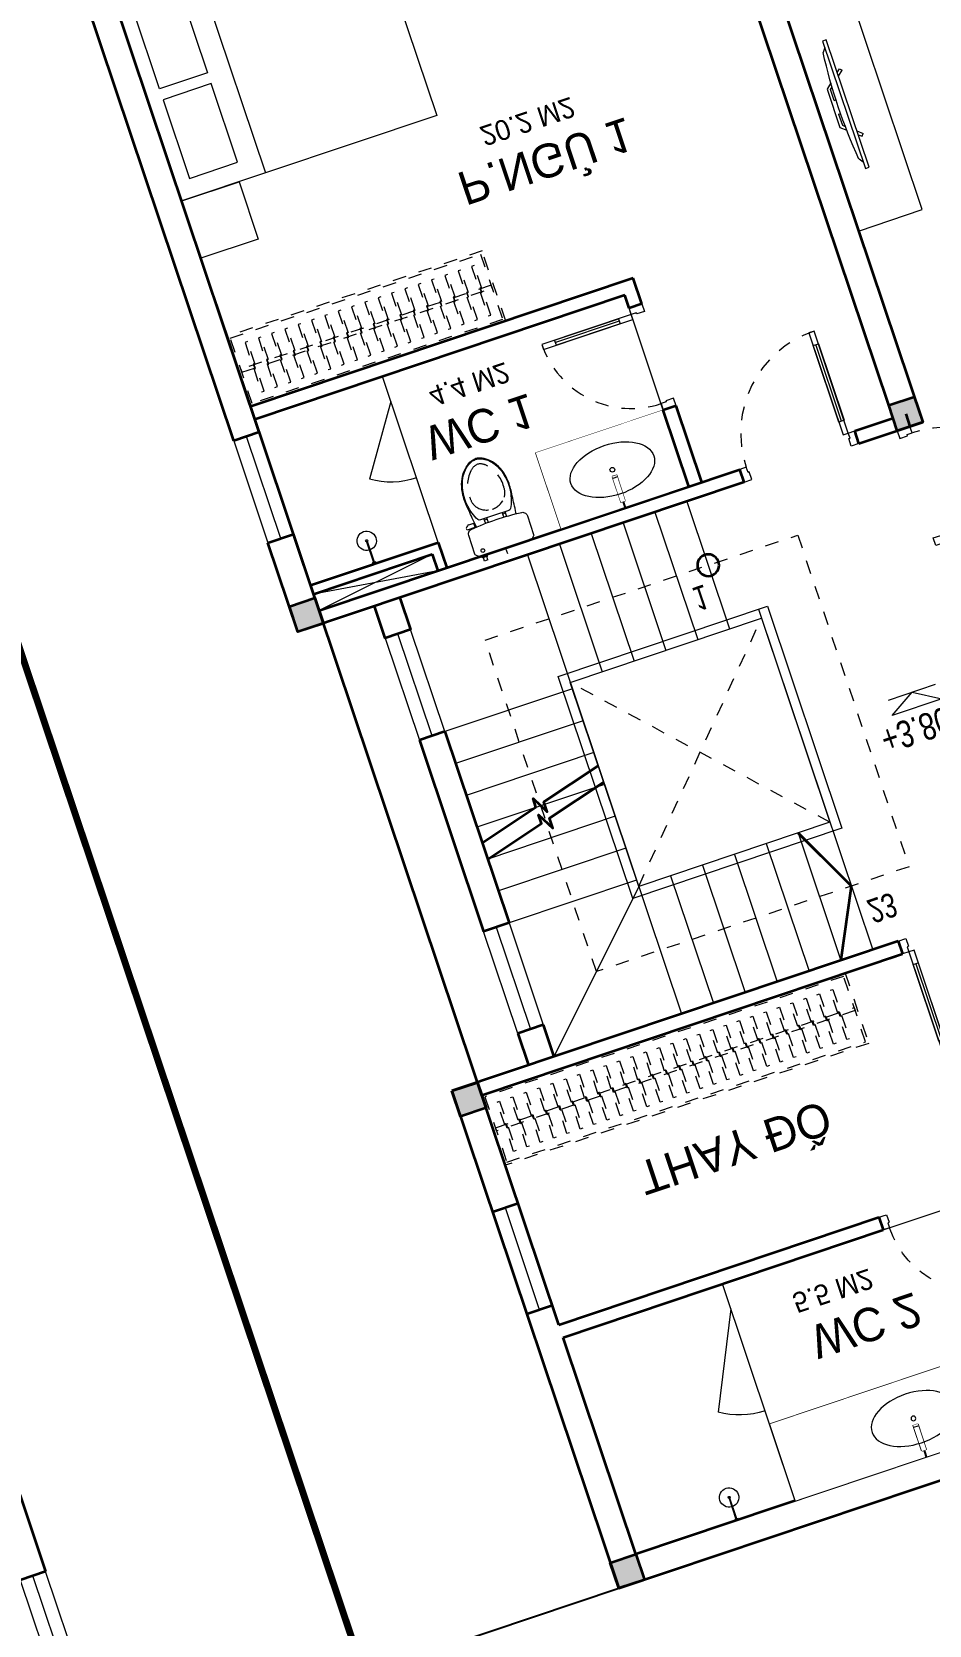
# Model space of a CAD drawing. Header units: metres. Extents: x 568336 to 569219, y 2065964 to 2066430.
# Drawn here: x 568661.25 to 568667.92, y 2066173.73 to 2066185.58 of the extents above; entities that cross this region are included whole.
import ezdxf

# ---------------------------------------------------------------- set-up
doc = ezdxf.new("R2010")
doc.units = ezdxf.units.M
for name, pattern in [('CENTER', [2, 1.25, -0.25, 0.25, -0.25]), ('DASHED', [0.75, 0.5, -0.25]), ('HIDDEN', [0.375, 0.25, -0.125]), ('HIDDEN2', [0.1875, 0.125, -0.0625]), ('X-5M-G-MB PHONGNGU$0$HIDDEN2', [0.1875, 0.125, -0.0625]), ('xref-thap C (mb tang 32-2)$0$HIDDEN', [0.375, 0.25, -0.125]), ('Xref-VCMT-BT3 - tuong bao$0$HIDDEN', [0.375, 0.25, -0.125])]:
    doc.linetypes.add(name, pattern=pattern)
doc.layers.get('0').update_dxf_attribs({"linetype": 'CONTINUOUS'})
doc.layers.get('DEFPOINTS').update_dxf_attribs({"linetype": 'CONTINUOUS'})
for name, color, linetype, lineweight in [('-CONCRETE', 1, 'CONTINUOUS', 35), ('-DOOR', 137, 'CONTINUOUS', 9), ('-FURNITURE', 46, 'CONTINUOUS', 9), ('-HIDE', 3, 'HIDDEN', 13), ('-KH', 143, 'CONTINUOUS', 13), ('-LINE1', 7, 'CONTINUOUS', 18), ('-RANH GIOI KHU DAT', 12, 'CENTER', 18), ('-TEXT', 7, 'CONTINUOUS', 15), ('-WALL', 4, 'CONTINUOUS', 35), ('Bighome_khuat', 251, 'DASHED', 5), ('TEXT25', 2, 'CONTINUOUS', 13)]:
    doc.layers.add(name, color=color, linetype=linetype, lineweight=lineweight)
doc.styles.add('1', font='arial.ttf')
doc.styles.add('T1', font='', dxfattribs={"height": 200})
doc.styles.get('T1').set_extended_font_data('VNgeometric Light')

# ---------------------------------------------------------------- blocks, each defined once
blk = doc.blocks.new('Sink_Cicle')
blk.add_lwpolyline([(17, -50), (-17, -50), (-18, -252), (17, -252)], close=True)
blk.add_circle((0, -300), 17.5)
at = {"layer": 'DEFPOINTS'}
blk.add_line((0, -100), (0, 0), dxfattribs=at)
blk.add_wipeout([(17, -50), (-17, -50), (-18, -252), (17, -252)])
at = {"layer": '-FURNITURE', "linetype": 'Continuous'}
blk.add_ellipse((0, -300), major_axis=(-325, 0), ratio=0.584615, dxfattribs=at)
blk.add_line((-18, -237), (17, -237))
blk = doc.blocks.new('*U175')
at = {"ltscale": 300}
blk.add_lwpolyline([(0, 0), (1000, 0), (1000, -600), (0, -600)], close=True, dxfattribs=at)
blk.add_wipeout([(0, 0), (1000, 0), (1000, -600), (0, -600)], dxfattribs=at)
blk.add_blockref('Sink_Cicle', (500, 0), dxfattribs=at)
blk = doc.blocks.new('*U88')
at = {"color": 251}
blk.add_line((-70, 100), (-70, 700), dxfattribs=at)
for points in [[(-50, 0), (-50, 800), (-90, 800), (-90, 0)], [(-50, 100), (-90, 100), (-90, 700), (-50, 700)], [(-900, -100), (-840, -100), (-840, -40), (-850, -40), (-850, 0), (-900, 0)], [(0, -100), (-60, -100), (-60, -40), (-50, -40), (-50, 0), (0, 0)]]:
    blk.add_lwpolyline(points, close=True)
at = {"layer": 'Bighome_khuat', "linetype": 'Xref-VCMT-BT3 - tuong bao$0$HIDDEN'}
blk.add_arc((-50, 0), 800, 90, 180, dxfattribs=at)
blk = doc.blocks.new('DANH COT')
at = {"layer": '-KH'}
blk.add_line((0, 0), (368, 0), dxfattribs=at)
blk.add_lwpolyline([(379, 118), (-11, 118), (184, 0)], close=True, dxfattribs=at)
blk.add_solid([(184, 0), (184, 118), (379, 118), (184, 0)], dxfattribs=at)
at = {"layer": '-TEXT', "style": '1', "width": 0.75}
blk.add_attdef('CAODO', (-142, 178), '', height=180, dxfattribs=at)
blk = doc.blocks.new('A$C18091ED7')
for p, q in [((0, -42), (0, 0)), ((146, -27), (179, -27)), ((146, -27), (146, -30)), ((146, -30), (166, -30)), ((153, -37), (146, -30)), ((152, 0), (152, -27)), ((152, 0), (179, 0)), ((153, -37), (166, -37)), ((153, -40), (153, -37)), ((153, -40), (178, -40)), ((153, -40), (178, -40)), ((153, -40), (153, -42)), ((185, -30), (166, -30)), ((178, -37), (166, -37)), ((185, -30), (178, -37)), ((178, -37), (178, -40)), ((178, -40), (178, -42)), ((179, 0), (179, -27)), ((179, -27), (185, -27)), ((185, -27), (185, -30)), ((-83, -267), (-83, -300)), ((-83, -278), (-83, -288)), ((-61, -290), (-83, -290)), ((-63, -265), (-81, -265)), ((-61, -267), (-61, -300)), ((61, -267), (61, -300)), ((61, -290), (83, -290)), ((63, -265), (81, -265)), ((83, -267), (83, -300)), ((83, -278), (83, -288)), ((165, -262), (165, -290)), ((168, -260), (228, -260)), ((168, -292), (207, -292)), ((231, -274), (231, -262))]:
    blk.add_line(p, q)
for points in [[(230, -219, -0.137407), (225, -235), (222, -241, -0.236081), (198, -255, -0.051961), (-198, -255, -0.236081), (-222, -241), (-225, -235, -0.137407), (-230, -219), (-230, -72, -0.198912), (-226, -63), (-209, -46, -0.198912), (-200, -42), (0, -42), (200, -42, -0.198912), (209, -46), (226, -63, -0.198912), (230, -72)], [(144, -619, -0.212405), (26, -734, -0.027685), (-1, -739, -0.022279), (-26, -734, -0.212405), (-144, -619, -0.142796), (-167, -428, -0.093005), (-128, -309, -0.256439), (-111, -300), (0, -300), (111, -300, -0.256439), (128, -309, -0.093005), (167, -428, -0.142796)]]:
    blk.add_lwpolyline(points, format="xyb", close=True)
at = {"linetype": 'xref-thap C (mb tang 32-2)$0$HIDDEN', "ltscale": 100}
blk.add_lwpolyline([(61, -669, -0.199031), (0, -699, -0.199031), (-61, -669, -0.218924), (-132, -478, -0.153791), (-112, -404, -0.236701), (0, -348, -0.236701), (112, -404, -0.153791), (132, -478, -0.218924)], format="xyb", close=True, dxfattribs=at)
blk.add_circle((166, -78), 13.9)
for centre, radius, start, end in [((-81, -267), 1.98, 90, 180), ((-63, -267), 1.98, 0, 90), ((63, -267), 1.98, 90, 180), ((81, -267), 1.98, 0, 90), ((168, -262), 2.47, 90, 180), ((168, -290), 2.47, 180, 270), ((207, -277), 15.5, 270, 306.4659), ((168, -225), 80.1, 306.4659, 320.3123), ((228, -274), 2.47, 320.3123, 0)]:
    blk.add_arc(centre, radius, start, end)
for points in [[(-156, -259), (-157, -267), (-164, -328), (-169, -385), (-184, -528), (-136, -679), (-50, -735), (-20, -741), (0, -744)], [(156, -259), (157, -267), (164, -328), (169, -385), (184, -528), (136, -679), (50, -735), (20, -741), (0, -744)]]:
    blk.add_open_spline(points, degree=3, knots=[130.613938, 130.613938, 130.613938, 130.613938, 152.852109, 311.129351, 417.703951, 561.383393, 697.692632, 710.812262, 710.812262, 710.812262, 710.812262])
blk = doc.blocks.new('shower')
for points in [[(180919, -32316), (180912, -32316), (180912, -32147), (180919, -32147)], [(180929, -32327), (180902, -32327), (180902, -32316), (180929, -32316)]]:
    blk.add_lwpolyline(points, close=True)
for radius, start, end in [(72, 272.7907, 267.2093), (8.35, 294.8355, 245.1645)]:
    blk.add_arc((180916, -32147), radius, start, end)
blk = doc.blocks.new('*U96')
at = {"color": 251}
blk.add_line((-70, 100), (-70, 600), dxfattribs=at)
for points in [[(-50, 0), (-50, 700), (-90, 700), (-90, 0)], [(-50, 100), (-90, 100), (-90, 600), (-50, 600)], [(-800, -100), (-740, -100), (-740, -40), (-750, -40), (-750, 0), (-800, 0)], [(0, -100), (-60, -100), (-60, -40), (-50, -40), (-50, 0), (0, 0)]]:
    blk.add_lwpolyline(points, close=True)
at = {"layer": 'Bighome_khuat', "linetype": 'Xref-VCMT-BT3 - tuong bao$0$HIDDEN'}
blk.add_arc((-50, 0), 700, 90, 180, dxfattribs=at)
blk = doc.blocks.new('A$C32e20c34')
blk.add_line((657, 2050), (657, 450))
for points in [[(0, 2050), (450, 2050), (450, 2500), (0, 2500)], [(109, 1910), (485.5, 1910), (485.5, 1292.5), (109, 1292.5)], [(109, 590), (485.5, 590), (485.5, 1207.5), (109, 1207.5)], [(0, 450), (450, 450), (450, 0), (0, 0)]]:
    blk.add_lwpolyline(points, close=True)
blk.add_lwpolyline([(0, 2050), (2000, 2050), (2000, 450), (0, 450), (0, 2050)])
blk = doc.blocks.new('*U189')
at = {"linetype": 'X-5M-G-MB PHONGNGU$0$HIDDEN2'}
for points in [[(0, 600), (0, 0), (2182, 0), (2182, 600)], [(2162, 580), (2162, 20), (20, 20), (20, 580)], [(2162, 287), (2162, 313), (20, 313), (20, 287)], [(114, 319), (109, 319), (109, 280), (114, 280)], [(228, 319), (223, 319), (223, 280), (228, 280)], [(342, 319), (337, 319), (337, 280), (342, 280)], [(456, 319), (451, 319), (451, 280), (456, 280)], [(570, 319), (565, 319), (565, 280), (570, 280)], [(684, 319), (679, 319), (679, 280), (684, 280)], [(798, 319), (793, 319), (793, 280), (798, 280)], [(912, 319), (907, 319), (907, 280), (912, 280)], [(1026, 319), (1021, 319), (1021, 280), (1026, 280)], [(1140, 319), (1135, 319), (1135, 280), (1140, 280)], [(1254, 319), (1249, 319), (1249, 280), (1254, 280)], [(1368, 319), (1363, 319), (1363, 280), (1368, 280)], [(1482, 319), (1477, 319), (1477, 280), (1482, 280)], [(1596, 319), (1591, 319), (1591, 280), (1596, 280)], [(1710, 319), (1705, 319), (1705, 280), (1710, 280)], [(1824, 319), (1819, 319), (1819, 280), (1824, 280)], [(1938, 319), (1933, 319), (1933, 280), (1938, 280)], [(2052, 319), (2047, 319), (2047, 280), (2052, 280)]]:
    blk.add_lwpolyline(points, close=True, dxfattribs=at)
for points in [[(122, 313), (122, 515), (100, 515), (100, 313)], [(236, 313), (236, 515), (214, 515), (214, 313)], [(350, 313), (350, 515), (328, 515), (328, 313)], [(464, 313), (464, 515), (442, 515), (442, 313)], [(578, 313), (578, 515), (556, 515), (556, 313)], [(692, 313), (692, 515), (670, 515), (670, 313)], [(806, 313), (806, 515), (784, 515), (784, 313)], [(920, 313), (920, 515), (898, 515), (898, 313)], [(1034, 313), (1034, 515), (1012, 515), (1012, 313)], [(1148, 313), (1148, 515), (1126, 515), (1126, 313)], [(1262, 313), (1262, 515), (1240, 515), (1240, 313)], [(1376, 313), (1376, 515), (1354, 515), (1354, 313)], [(1490, 313), (1490, 515), (1468, 515), (1468, 313)], [(1604, 313), (1604, 515), (1582, 515), (1582, 313)], [(1718, 313), (1718, 515), (1696, 515), (1696, 313)], [(1832, 313), (1832, 515), (1810, 515), (1810, 313)], [(1946, 313), (1946, 515), (1924, 515), (1924, 313)], [(2060, 313), (2060, 515), (2038, 515), (2038, 313)], [(100, 287), (100, 92), (122, 92), (122, 287)], [(214, 287), (214, 92), (236, 92), (236, 287)], [(328, 287), (328, 92), (350, 92), (350, 287)], [(442, 287), (442, 92), (464, 92), (464, 287)], [(556, 287), (556, 92), (578, 92), (578, 287)], [(670, 287), (670, 92), (692, 92), (692, 287)], [(784, 287), (784, 92), (806, 92), (806, 287)], [(898, 287), (898, 92), (920, 92), (920, 287)], [(1012, 287), (1012, 92), (1034, 92), (1034, 287)], [(1126, 287), (1126, 92), (1148, 92), (1148, 287)], [(1240, 287), (1240, 92), (1262, 92), (1262, 287)], [(1354, 287), (1354, 92), (1376, 92), (1376, 287)], [(1468, 287), (1468, 92), (1490, 92), (1490, 287)], [(1582, 287), (1582, 92), (1604, 92), (1604, 287)], [(1696, 287), (1696, 92), (1718, 92), (1718, 287)], [(1810, 287), (1810, 92), (1832, 92), (1832, 287)], [(1924, 287), (1924, 92), (1946, 92), (1946, 287)], [(2038, 287), (2038, 92), (2060, 92), (2060, 287)]]:
    blk.add_lwpolyline(points, dxfattribs=at)
blk = doc.blocks.new('XR.MB.LM123$0$tvi 1')
blk.add_lwpolyline([(29, 0), (29, -1000), (0, -1000), (0, 0)], close=True)
for points in [[(29, -50), (52, -81)], [(-24, -236), (-39, -252)], [(0, -256), (-24, -236)], [(0, -285), (-39, -252)], [(70, -315), (111, -350), (111, -650), (70, -685)], [(89, -446), (89, -360), (71, -345)], [(89, -446), (73, -446)], [(89, -554), (89, -640), (71, -655)], [(89, -554), (73, -554)], [(0, -715), (-39, -748)], [(-24, -764), (-39, -748)], [(0, -744), (-24, -764)], [(29, -950), (52, -919)]]:
    blk.add_lwpolyline(points)
blk.add_arc((-4025, -500), 4099, 354.1311, 5.8689)
blk = doc.blocks.new('A$C5C575821')
at = {"layer": '-CONCRETE'}
h = blk.add_hatch(color=256, dxfattribs=at)
h.dxf.hatch_style = 1
h.paths.add_polyline_path([(0, 200), (0, 0), (200, 0), (200, 200)])
blk.add_lwpolyline([(0, 0), (200, 0), (200, 200), (0, 200)], close=True, dxfattribs=at)
blk = doc.blocks.new('*U201')
at = {"ltscale": 300}
blk.add_lwpolyline([(0, 0), (2056, 0), (2056, -600), (0, -600)], close=True, dxfattribs=at)
blk.add_wipeout([(0, 0), (2056, 0), (2056, -600), (0, -600)], dxfattribs=at)
blk.add_blockref('Sink_Cicle', (1028, 0), dxfattribs=at)
blk = doc.blocks.new('*U200')
at = {"linetype": 'X-5M-G-MB PHONGNGU$0$HIDDEN2'}
for points in [[(0, 600), (0, 0), (3109, 0), (3109, 600)], [(3089, 580), (3089, 20), (20, 20), (20, 580)], [(3089, 287), (3089, 313), (20, 313), (20, 287)], [(114, 319), (109, 319), (109, 280), (114, 280)], [(228, 319), (223, 319), (223, 280), (228, 280)], [(342, 319), (337, 319), (337, 280), (342, 280)], [(456, 319), (451, 319), (451, 280), (456, 280)], [(570, 319), (565, 319), (565, 280), (570, 280)], [(684, 319), (679, 319), (679, 280), (684, 280)], [(798, 319), (793, 319), (793, 280), (798, 280)], [(912, 319), (907, 319), (907, 280), (912, 280)], [(1026, 319), (1021, 319), (1021, 280), (1026, 280)], [(1140, 319), (1135, 319), (1135, 280), (1140, 280)], [(1254, 319), (1249, 319), (1249, 280), (1254, 280)], [(1368, 319), (1363, 319), (1363, 280), (1368, 280)], [(1482, 319), (1477, 319), (1477, 280), (1482, 280)], [(1596, 319), (1591, 319), (1591, 280), (1596, 280)], [(1710, 319), (1705, 319), (1705, 280), (1710, 280)], [(1824, 319), (1819, 319), (1819, 280), (1824, 280)], [(1938, 319), (1933, 319), (1933, 280), (1938, 280)], [(2052, 319), (2047, 319), (2047, 280), (2052, 280)], [(2166, 319), (2161, 319), (2161, 280), (2166, 280)], [(2280, 319), (2275, 319), (2275, 280), (2280, 280)], [(2394, 319), (2389, 319), (2389, 280), (2394, 280)], [(2508, 319), (2503, 319), (2503, 280), (2508, 280)], [(2622, 319), (2617, 319), (2617, 280), (2622, 280)], [(2736, 319), (2731, 319), (2731, 280), (2736, 280)], [(2850, 319), (2845, 319), (2845, 280), (2850, 280)], [(2964, 319), (2959, 319), (2959, 280), (2964, 280)]]:
    blk.add_lwpolyline(points, close=True, dxfattribs=at)
for points in [[(122, 313), (122, 515), (100, 515), (100, 313)], [(236, 313), (236, 515), (214, 515), (214, 313)], [(350, 313), (350, 515), (328, 515), (328, 313)], [(464, 313), (464, 515), (442, 515), (442, 313)], [(578, 313), (578, 515), (556, 515), (556, 313)], [(692, 313), (692, 515), (670, 515), (670, 313)], [(806, 313), (806, 515), (784, 515), (784, 313)], [(920, 313), (920, 515), (898, 515), (898, 313)], [(1034, 313), (1034, 515), (1012, 515), (1012, 313)], [(1148, 313), (1148, 515), (1126, 515), (1126, 313)], [(1262, 313), (1262, 515), (1240, 515), (1240, 313)], [(1376, 313), (1376, 515), (1354, 515), (1354, 313)], [(1490, 313), (1490, 515), (1468, 515), (1468, 313)], [(1604, 313), (1604, 515), (1582, 515), (1582, 313)], [(1718, 313), (1718, 515), (1696, 515), (1696, 313)], [(1832, 313), (1832, 515), (1810, 515), (1810, 313)], [(1946, 313), (1946, 515), (1924, 515), (1924, 313)], [(2060, 313), (2060, 515), (2038, 515), (2038, 313)], [(2174, 313), (2174, 515), (2152, 515), (2152, 313)], [(2288, 313), (2288, 515), (2266, 515), (2266, 313)], [(2402, 313), (2402, 515), (2380, 515), (2380, 313)], [(2516, 313), (2516, 515), (2494, 515), (2494, 313)], [(2630, 313), (2630, 515), (2608, 515), (2608, 313)], [(2744, 313), (2744, 515), (2722, 515), (2722, 313)], [(2858, 313), (2858, 515), (2836, 515), (2836, 313)], [(2972, 313), (2972, 515), (2950, 515), (2950, 313)], [(100, 287), (100, 92), (122, 92), (122, 287)], [(214, 287), (214, 92), (236, 92), (236, 287)], [(328, 287), (328, 92), (350, 92), (350, 287)], [(442, 287), (442, 92), (464, 92), (464, 287)], [(556, 287), (556, 92), (578, 92), (578, 287)], [(670, 287), (670, 92), (692, 92), (692, 287)], [(784, 287), (784, 92), (806, 92), (806, 287)], [(898, 287), (898, 92), (920, 92), (920, 287)], [(1012, 287), (1012, 92), (1034, 92), (1034, 287)], [(1126, 287), (1126, 92), (1148, 92), (1148, 287)], [(1240, 287), (1240, 92), (1262, 92), (1262, 287)], [(1354, 287), (1354, 92), (1376, 92), (1376, 287)], [(1468, 287), (1468, 92), (1490, 92), (1490, 287)], [(1582, 287), (1582, 92), (1604, 92), (1604, 287)], [(1696, 287), (1696, 92), (1718, 92), (1718, 287)], [(1810, 287), (1810, 92), (1832, 92), (1832, 287)], [(1924, 287), (1924, 92), (1946, 92), (1946, 287)], [(2038, 287), (2038, 92), (2060, 92), (2060, 287)], [(2152, 287), (2152, 92), (2174, 92), (2174, 287)], [(2266, 287), (2266, 92), (2288, 92), (2288, 287)], [(2380, 287), (2380, 92), (2402, 92), (2402, 287)], [(2494, 287), (2494, 92), (2516, 92), (2516, 287)], [(2608, 287), (2608, 92), (2630, 92), (2630, 287)], [(2722, 287), (2722, 92), (2744, 92), (2744, 287)], [(2836, 287), (2836, 92), (2858, 92), (2858, 287)], [(2950, 287), (2950, 92), (2972, 92), (2972, 287)]]:
    blk.add_lwpolyline(points, dxfattribs=at)
blk = doc.blocks.new('BT2-T2')
at = {"layer": '-DOOR'}
for points in [[(187823, -9745), (188623, -9745)], [(185212, -9995), (185212, -10795)], [(185812, -12795), (185812, -11995)], [(185812, -14295), (185812, -15095)], [(185212, -16045), (185212, -16845)]]:
    blk.add_lwpolyline(points, dxfattribs=at)
for points in [[(185112, -10795), (185112, -9995), (185312, -9995), (185312, -10795)], [(185912, -11995), (185712, -11995), (185712, -12795), (185912, -12795)], [(185912, -15095), (185712, -15095), (185712, -14295), (185912, -14295)], [(185312, -16845), (185112, -16845), (185112, -16045), (185312, -16045)]]:
    blk.add_lwpolyline(points, close=True, dxfattribs=at)
at = {"layer": '-FURNITURE'}
blk.add_line((186312, -15645), (186312, -16945), dxfattribs=at)
for points in [[(186562, -9550), (186228, -8851)], [(186242, -15575), (185312, -15445)], [(186242, -15445), (185312, -15575)], [(186312, -16750), (185978, -16252)]]:
    blk.add_lwpolyline(points, dxfattribs=at)
blk.add_lwpolyline([(190512, -19515), (190012, -19515), (190012, -16845), (190512, -16845)], close=True, dxfattribs=at)
for centre in [(186562, -9350), (186312, -16750)]:
    blk.add_arc(centre, 600, 90, 123.8635, dxfattribs=at)
at = {"layer": '-HIDE', "ltscale": 10}
for points in [[(188412, -12745), (186912, -14345)], [(186912, -12745), (188412, -14345)]]:
    blk.add_lwpolyline(points, dxfattribs=at)
at = {"layer": '-KH', "linetype": 'HIDDEN2', "ltscale": 5}
blk.add_lwpolyline([(188864, -14845), (188864, -12245), (186412, -12245), (186412, -14845)], close=True, dxfattribs=at)
at = {"layer": '-LINE1'}
for p, q in [((186912, -15345), (186912, -11745)), ((187162, -12745), (187162, -11745)), ((187412, -12745), (187412, -11745)), ((187662, -12745), (187662, -11745)), ((187912, -12745), (187912, -11745)), ((188162, -12745), (188162, -11745)), ((188412, -14415), (188412, -11745)), ((187162, -15345), (187162, -14345)), ((187412, -15345), (187412, -14345)), ((187662, -15345), (187662, -14345)), ((187912, -15345), (187912, -14345)), ((188162, -15345), (188162, -14345))]:
    blk.add_line(p, q, dxfattribs=at)
for points in [[(186912, -12745), (185912, -11745)], [(186912, -12795), (185912, -12795)], [(186912, -13045), (185912, -13045)], [(186912, -13295), (185912, -13295)], [(186912, -13545), (185912, -13545)], [(186912, -13795), (185912, -13795)], [(186912, -14045), (185912, -14045)], [(186912, -14295), (185912, -14295)]]:
    blk.add_lwpolyline(points, dxfattribs=at)
at = {"layer": '-LINE1', "const_width": 20}
blk.add_lwpolyline([(188162, -11745), (188412, -12245), (188162, -12745)], dxfattribs=at)
at = {"layer": '-LINE1'}
for points in [[(188482, -12675), (186842, -12675), (186842, -14415), (188482, -14415)], [(188412, -12745), (186912, -12745), (186912, -14345), (188412, -14345)]]:
    blk.add_lwpolyline(points, close=True, dxfattribs=at)
at = {"layer": '-RANH GIOI KHU DAT', "linetype": 'HIDDEN', "ltscale": 10, "const_width": 50}
blk.add_lwpolyline([(183112, -5845), (200370, -5845), (200021, -20846), (194905, -25845), (183112, -25845), (183112, -5845)], dxfattribs=at)
at = {"layer": '-WALL'}
for p, q in [((185112, -7845), (195312, -7845)), ((185112, -11745), (185112, -7845)), ((189612, -8045), (185312, -8045)), ((185312, -8045), (185312, -9745)), ((185312, -9745), (187823, -9745)), ((187823, -9845), (187823, -9745)), ((185312, -9845), (185312, -17845)), ((185312, -9845), (187823, -9845)), ((185312, -9995), (185112, -9995)), ((185312, -10795), (185112, -10795)), ((185312, -11645), (188612, -11645)), ((188512, -11645), (188612, -11645)), ((188612, -11745), (188612, -11645)), ((188612, -11745), (185112, -11745)), ((185712, -11995), (185712, -11745)), ((185912, -11995), (185912, -11745)), ((185712, -14295), (185712, -12795)), ((185912, -14295), (185912, -12795)), ((188612, -15345), (185112, -15345)), ((185112, -15345), (185112, -16045)), ((188612, -15345), (188612, -15445)), ((189512, -15345), (189512, -15445)), ((189512, -15345), (189912, -15345)), ((189912, -15445), (189912, -15345)), ((189912, -15345), (190012, -15345)), ((190012, -21345), (190012, -15345)), ((186242, -15575), (186242, -15445)), ((186312, -15645), (186312, -15445)), ((188312, -15445), (188312, -16045)), ((189512, -15445), (189812, -15445)), ((185312, -15575), (186242, -15575)), ((189812, -15545), (189812, -21145)), ((185312, -15645), (186312, -15645)), ((185112, -16045), (185312, -16045)), ((185312, -16845), (185312, -21145)), ((188212, -16845), (188212, -16945)), ((188312, -16845), (188212, -16845)), ((188312, -16845), (188312, -17045)), ((188212, -16945), (185312, -16945)), ((188312, -17045), (185312, -17045))]:
    blk.add_line(p, q, dxfattribs=at)
for points in [[(185912, -11995), (185712, -11995)], [(185912, -12795), (185712, -12795)], [(185912, -13295), (186375, -13420), (186375, -13486), (186444, -13358), (186444, -13438), (186912, -13564)], [(185912, -13423), (186375, -13548), (186375, -13614), (186444, -13487), (186444, -13566), (186912, -13692)], [(185912, -14295), (185712, -14295)], [(185912, -15345), (185912, -15095), (185712, -15095), (185712, -15345)], [(185312, -15545), (185312, -16045)], [(185112, -16845), (185112, -21345)], [(185312, -16845), (185112, -16845)]]:
    blk.add_lwpolyline(points, dxfattribs=at)
blk.add_circle((188162, -14845), 80.5, dxfattribs=at)
at = {"layer": '-DOOR'}
blk.add_blockref('*U96', (188623, -9745), dxfattribs=at)
at = {"layer": '-DOOR', "xscale": -1}
blk.add_blockref('*U88', (188612, -11645), dxfattribs=at)
for p, rotation in [((189912, -14445), 270), ((189512, -15445), 180)]:
    blk.add_blockref('*U88', p, dxfattribs=dict(at, rotation=rotation))
at = {"layer": '-FURNITURE'}
for p, rotation in [((367020, -40371), 179.9999999999947), ((366728, -47972), 180)]:
    blk.add_blockref('shower', p, dxfattribs=dict(at, rotation=rotation))
at = {"layer": '-FURNITURE', "extrusion": (0, 0, -1), "yscale": 0.916666666665974, "zscale": -0.916666666665974}
for name, p, xscale in [('*U200', (-185312, -11645), -0.916666666665974), ('*U189', (-187312, -17595), 0.916666666665974)]:
    blk.add_blockref(name, p, dxfattribs=dict(at, xscale=xscale))
at = {"layer": '-FURNITURE', "xscale": -1}
blk.add_blockref('A$C18091ED7', (186774, -15403), dxfattribs=at)
at = {"layer": '-FURNITURE', "extrusion": (0, 0, -1), "xscale": -1, "rotation": 180.0036897224084}
blk.add_blockref('XR.MB.LM123$0$tvi 1', (-190237, -18269), dxfattribs=at)
at = {"layer": '-FURNITURE', "xscale": -1, "rotation": 180}
blk.add_blockref('A$C32e20c34', (185312, -18208), dxfattribs=at)
at = {"layer": '-WALL'}
for p in [(185112, -8045), (185112, -11745), (185112, -15545), (189812, -15545)]:
    blk.add_blockref('A$C5C575821', p, dxfattribs=at)
ref = blk.add_blockref('DANH COT', (189114, -13468), dxfattribs=at)
ref.add_attrib('CAODO', '+3.800', (188972, -13290), dxfattribs={"layer": '-TEXT', "height": 200, "style": '1', "width": 0.75})
at = {"layer": '-TEXT', "color": 2}
for s, p in [('WC 2', (187057, -9237)), ('THAY ĐỒ', (186227, -10800)), ('WC 1', (186464, -16485)), ('P.NGỦ 1', (187302, -18201))]:
    blk.add_text(s, height=250, dxfattribs=at).set_placement(p)
at = {"layer": '-TEXT', "style": '1', "width": 0.75}
for s, p in [('23', (188474, -12107)), ('1', (187981, -14721))]:
    blk.add_text(s, height=180, dxfattribs=at).set_placement(p)
at = {"layer": 'TEXT25', "style": 'T1'}
for s, rotation, p in [('5.5 M2', 0, (187017, -9510)), ('4.4 M2', 360, (186599, -16759)), ('20.2 M2', 0, (187575, -18474))]:
    blk.add_text(s, height=150, rotation=rotation, dxfattribs=at).set_placement(p)
at = {"layer": '-FURNITURE', "extrusion": (0, 0, -1), "xscale": -1, "zscale": -1}
blk.add_blockref('*U201', (-186562, -8045), dxfattribs=at)
at = {"layer": '-FURNITURE', "extrusion": (0, 0, -1), "zscale": -1}
blk.add_blockref('*U175', (-188212, -15445), dxfattribs=at)
at = {"layer": '-DOOR'}
blk.add_lwpolyline([(188212, -16045), (188212, -16845)], dxfattribs=at)
at = {"layer": '-FURNITURE'}
blk.add_line((186562, -8045), (186562, -9745), dxfattribs=at)
at = {"layer": '-WALL'}
for p, q in [((185312, -15445), (188612, -15445)), ((188212, -15445), (188212, -16045)), ((188312, -16045), (188212, -16045))]:
    blk.add_line(p, q, dxfattribs=at)
at = {"layer": '-DOOR', "xscale": -1, "rotation": 90}
blk.add_blockref('*U96', (188212, -16845), dxfattribs=at)
blk = doc.blocks.new('BT1-T2')
at = {"layer": '-DOOR'}
blk.add_lwpolyline([(203987, 45426), (204187, 45426), (204187, 44626), (203987, 44626)], close=True, dxfattribs=at)
blk.add_lwpolyline([(204087, 45426), (204087, 44626)], dxfattribs=at)
at = {"layer": '-RANH GIOI KHU DAT', "linetype": 'HIDDEN', "ltscale": 10, "const_width": 50}
blk.add_lwpolyline([(193687, 28101), (206187, 28101), (206187, 48101), (193687, 48101)], close=True, dxfattribs=at)
at = {"layer": '-WALL'}
for p, q in [((204187, 44626), (203987, 44626)), ((204187, 42201), (204187, 44626))]:
    blk.add_line(p, q, dxfattribs=at)

msp = doc.modelspace()

# ---------------------------------------------------------------- block references
at = {"layer": '-KH', "xscale": -0.0009999999999999998, "yscale": 0.0009999999999999998, "zscale": 0.001, "rotation": 198.5514997177271}
msp.add_blockref('BT2-T2', (568492.616, 2066107.672), dxfattribs=at)

# ---------------------------------------------------------------- next in the draw order: block references
at = {"layer": '-KH', "xscale": -0.001, "yscale": 0.001, "zscale": 0.001, "rotation": 198.5514996773964}
msp.add_blockref('BT1-T2', (568453.576, 2066151.472), dxfattribs=at)

# ---------------------------------------------------------------- next in the draw order: linework, layer by layer
msp.add_line((568680.079, 2066178.858), (568504.695, 2066120))

doc.saveas('drawing.dxf')
